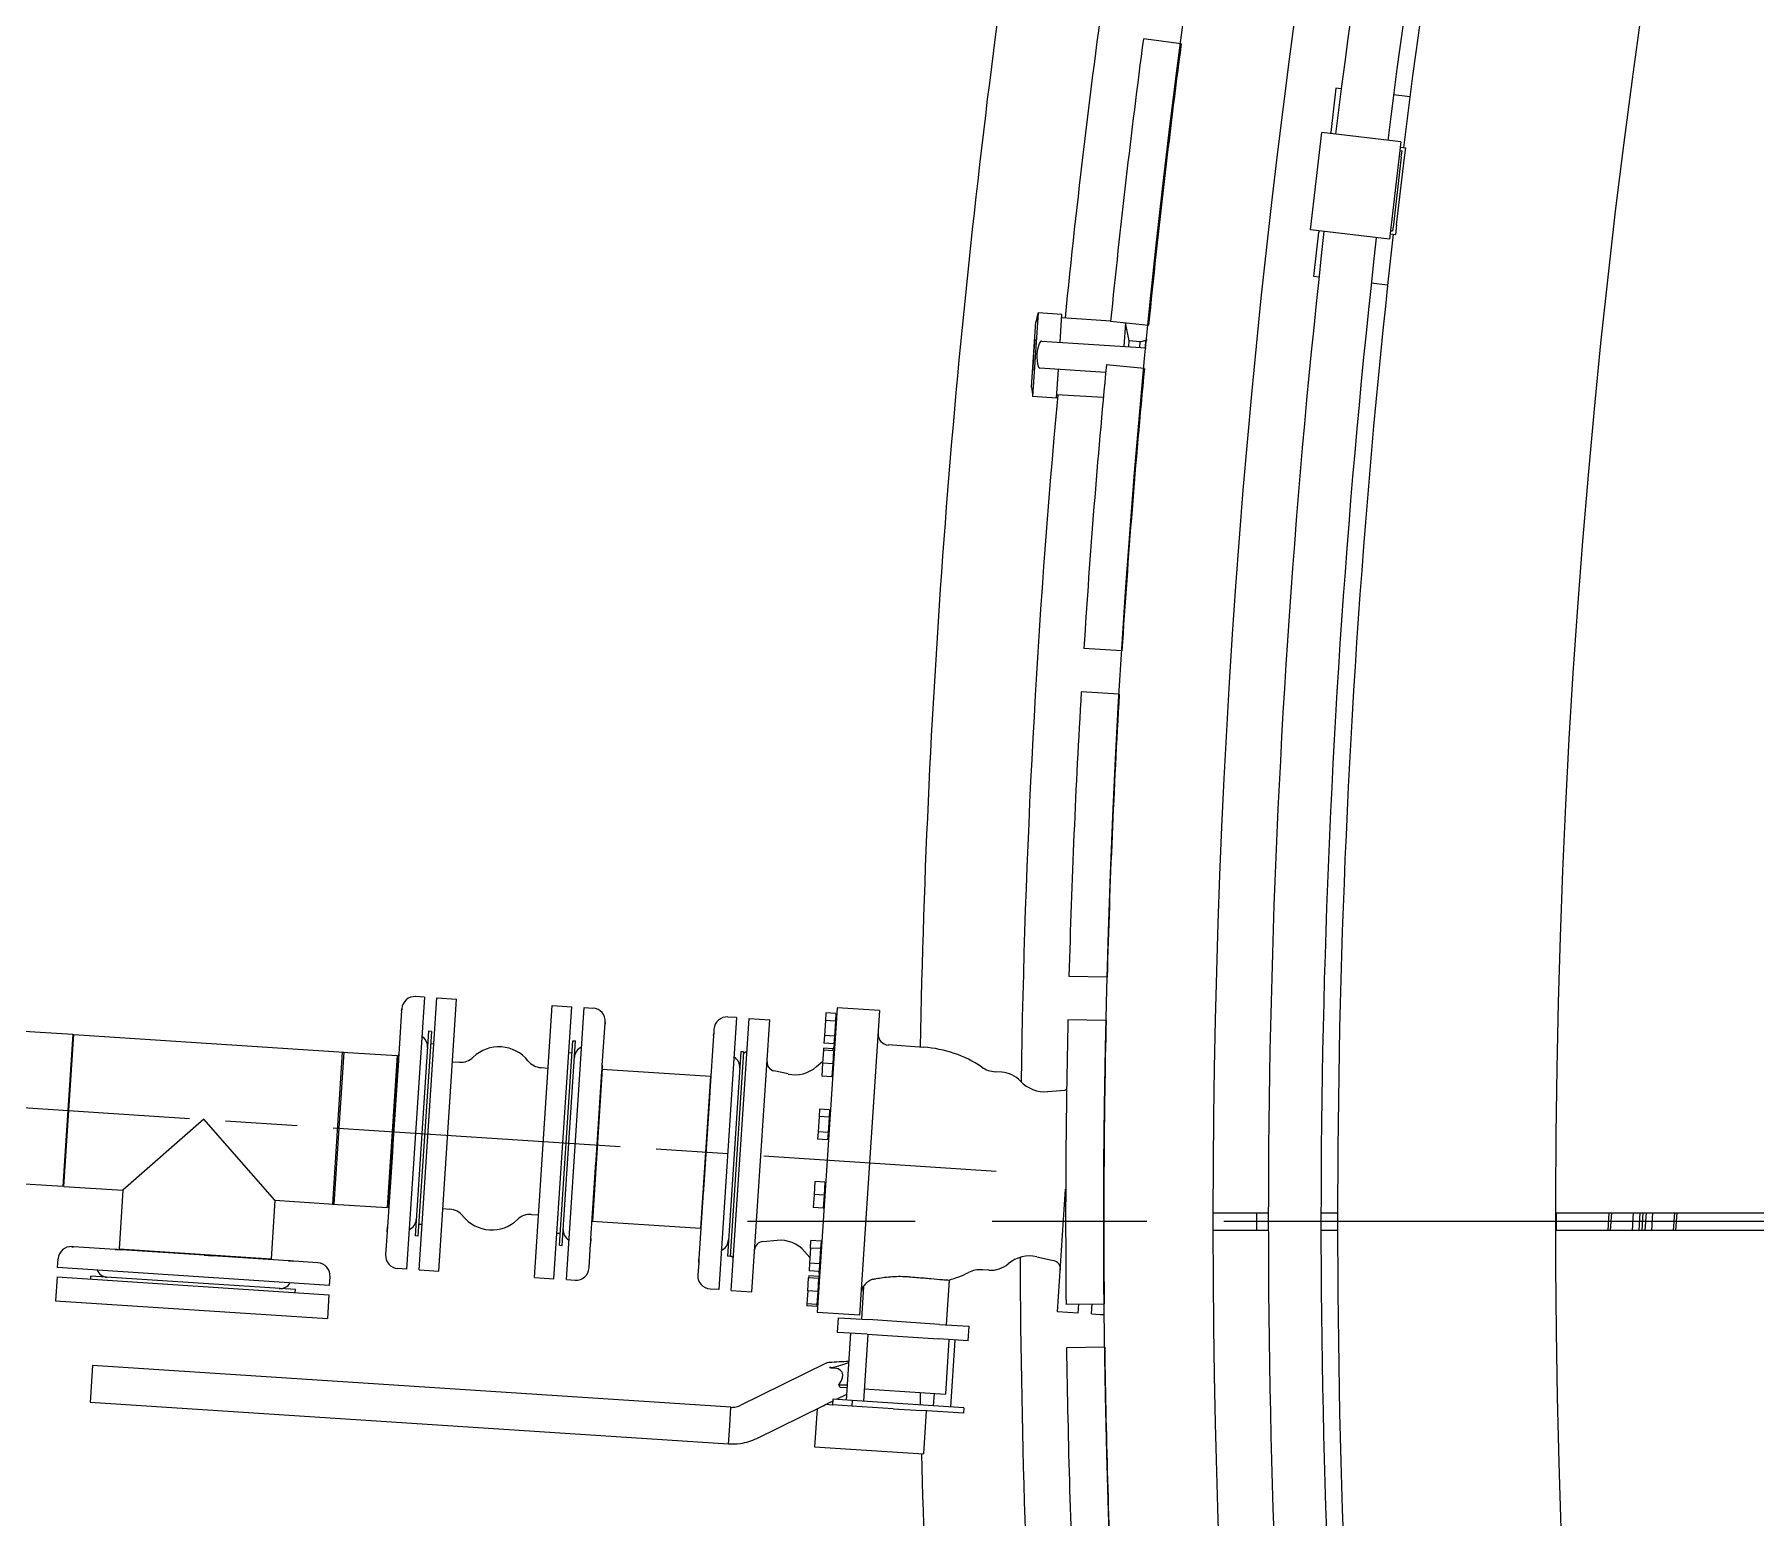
# Model space of a CAD drawing. Header units: millimetres. Extents: x 0 to 100323, y 0 to 59400.
# Drawn here: x 28381 to 29959, y 21944 to 23304 of the extents above; entities that cross this region are included whole.
import ezdxf

# ---------------------------------------------------------------- set-up
doc = ezdxf.new("R2010")
doc.units = ezdxf.units.MM
doc.header["$LTSCALE"] = 100
doc.linetypes.add('CHAIN', pattern=[0.3543, 0.2362, -0.0295, 0.0591, -0.0295])
for name, color, linetype, lineweight in [('Center Mark', 7, 'Continuous', 18), ('Centerline', 7, 'Continuous', 18), ('Visible', 7, 'Continuous', 25)]:
    doc.layers.add(name, color=color, linetype=linetype, lineweight=lineweight)
doc.layers.add('P_Biomass (BM)', color=150, linetype='Continuous', lineweight=18, true_color=0x007fff)

msp = doc.modelspace()

# ---------------------------------------------------------------- linework, layer by layer
at = {"layer": 'Center Mark', "linetype": 'CHAIN', "ltscale": 23.990969}
msp.add_line((46188.4, 22215.6), (29034.6, 22215.6), dxfattribs=at)
at = {"layer": 'Centerline', "linetype": 'CHAIN', "ltscale": 11.173792}
msp.add_line((28259.5, 22327.6), (29262.9, 22261.8), dxfattribs=at)
at = {"layer": 'P_Biomass (BM)'}
for p, q in [((28738.3, 22421.5), (28721.9, 22172)), ((28738.3, 22421.5), (28730.3, 22422)), ((28733.4, 22171.3), (28749.7, 22420.7)), ((28749.7, 22420.7), (28767.7, 22419.6)), ((28751.4, 22170.1), (28767.7, 22419.6)), ((28717.4, 22409.3), (28714.8, 22369.3)), ((28717.4, 22409.3), (28717.5, 22410.3)), ((28717.5, 22410.8), (28717.5, 22410.3)), ((28839.2, 22164.3), (28855.5, 22413.8)), ((28855.5, 22413.8), (28873.5, 22412.6)), ((28857.1, 22163.2), (28873.5, 22412.6)), ((28868.6, 22162.4), (28885, 22411.9)), ((28885, 22411.9), (28892.9, 22411.4)), ((29024.7, 22402.7), (29008.3, 22153.3)), ((29024.7, 22402.7), (29016.7, 22403.2)), ((29116.9, 22411.7), (29098.6, 22132.3)), ((29106.6, 22407), (29106.2, 22400.1)), ((29115.8, 22406.4), (29106.6, 22407)), ((29115.8, 22406.4), (29115.3, 22399.5)), ((29115.6, 22403.5), (29116.4, 22403.5)), ((29155.9, 22409.2), (29116.9, 22411.7)), ((29155.9, 22409.2), (29137.5, 22129.8)), ((28366, 22390.6), (28415.9, 22387.4)), ((28415.9, 22387.4), (28406.7, 22248)), ((28407.7, 22247.9), (28416.8, 22387.3)), ((28416.8, 22387.3), (28664.3, 22371.1)), ((28742.2, 22390.2), (28729.9, 22202.6)), ((28744.7, 22390), (28732.4, 22202.4)), ((28744.7, 22390), (28742.2, 22390.2)), ((28901.5, 22359.1), (28904.1, 22397.4)), ((28904.1, 22398.2), (28904.1, 22398.6)), ((28904.1, 22398.2), (28904.1, 22397.4)), ((29003.5, 22385.9), (29003.7, 22388.1)), ((29003.9, 22392.1), (29003.7, 22388.1)), ((29019.8, 22152.5), (29036.1, 22402)), ((29036.1, 22402), (29055.1, 22400.7)), ((29038.7, 22151.3), (29055.1, 22400.7)), ((29106.2, 22400.1), (29105.3, 22386.2)), ((29115.3, 22399.5), (29106.2, 22400.1)), ((29115.3, 22399.5), (29114.4, 22385.6)), ((28654.2, 22231.7), (28663.3, 22371.1)), ((28664.3, 22371.1), (28655.2, 22231.7)), ((28663.3, 22371.1), (28713.2, 22367.9)), ((28744, 22379), (28747, 22378.8)), ((28862.2, 22193.9), (28874.4, 22381.5)), ((28864.6, 22193.7), (28876.9, 22381.3)), ((28874.4, 22381.5), (28876.9, 22381.3)), ((29003.5, 22385.9), (29000.2, 22335.3)), ((29028.6, 22371.4), (29016.3, 22183.8)), ((29031.1, 22371.2), (29018.8, 22183.6)), ((29031.1, 22371.2), (29028.6, 22371.4)), ((29031, 22370.2), (29034.2, 22371.8)), ((29104.4, 22372.8), (29103.6, 22360.9)), ((29104.5, 22374.7), (29104.4, 22372.8)), ((29113.6, 22372.2), (29104.4, 22372.8)), ((29113.4, 22374.1), (29104.5, 22374.7)), ((29105.3, 22386.2), (29104.8, 22379.3)), ((29114, 22378.7), (29104.8, 22379.3)), ((29114.4, 22385.6), (29105.3, 22386.2)), ((29113.6, 22372.2), (29112.8, 22360.3)), ((29113.5, 22371.2), (29114.3, 22371.2)), ((29114.4, 22385.6), (29114, 22378.7)), ((29114.2, 22381.6), (29115, 22381.5)), ((29196.5, 22375.4), (29163.8, 22377.6)), ((28713.2, 22367.9), (28704.1, 22228.5)), ((28714.2, 22367.8), (28705.1, 22228.4)), ((28714.4, 22363.5), (28709.4, 22286.7)), ((28714.7, 22367.8), (28714.2, 22367.8)), ((28714.4, 22363.5), (28714.8, 22369.3)), ((28763.9, 22362.2), (28770.4, 22361.8)), ((28845.3, 22356.9), (28851.8, 22356.4)), ((28870.7, 22370.7), (28873.7, 22370.5)), ((28892.7, 22216.1), (28901.8, 22355.5)), ((28901.5, 22359.1), (28901.2, 22353.3)), ((28901.3, 22355.5), (29000.6, 22349)), ((28901.3, 22355.5), (28901.8, 22355.5)), ((29098, 22357.8), (29103.7, 22362.8)), ((29103.6, 22360.9), (29102.8, 22348.9)), ((29112.8, 22360.3), (29103.6, 22360.9)), ((29112.8, 22360.3), (29112, 22348.3)), ((28896.2, 22277), (28901.2, 22353.3)), ((29000.6, 22349), (28991.5, 22209.6)), ((29000.6, 22349), (28991.5, 22209.6)), ((29001.1, 22349), (29000.6, 22349)), ((29071.9, 22351), (29058.8, 22353.9)), ((29112, 22348.3), (29102.8, 22348.9)), ((29112.1, 22349.3), (29112.8, 22349.2)), ((29268, 22352.7), (29262, 22353.1)), ((28999.8, 22328.8), (28994.6, 22249.7)), ((28999.8, 22328.8), (29000.2, 22335.3)), ((29310, 22334.8), (29325.7, 22336.3)), ((28536, 22309.5), (28461.7, 22244.4)), ((28601.1, 22235.2), (28536, 22309.5)), ((29100.4, 22311.9), (29099.5, 22298)), ((29100.8, 22318.8), (29100.4, 22311.9)), ((29109.6, 22311.3), (29100.4, 22311.9)), ((29110, 22318.2), (29100.8, 22318.8)), ((29109.6, 22311.3), (29108.7, 22297.4)), ((29110, 22318.2), (29109.6, 22311.3)), ((29109.8, 22315.3), (29110.6, 22315.3)), ((29099.5, 22298), (29099, 22291.1)), ((29108.7, 22297.4), (29099.5, 22298)), ((29108.7, 22297.4), (29108.2, 22290.5)), ((29108.4, 22293.4), (29109.2, 22293.3)), ((28708.9, 22279.4), (28704.4, 22210.7)), ((28708.9, 22279.4), (28709.4, 22286.7)), ((28896.2, 22277), (28895.7, 22269.7)), ((29108.2, 22290.5), (29099, 22291.1)), ((28891.1, 22200.1), (28895.7, 22269.7)), ((28356.8, 22251.2), (28406.7, 22248)), ((28407.7, 22247.9), (28461.7, 22244.4)), ((28994.1, 22242.7), (28994.6, 22249.7)), ((29096.5, 22252.3), (29095.7, 22240.4)), ((29105.7, 22251.7), (29096.5, 22252.3)), ((29105.7, 22251.7), (29104.9, 22239.8)), ((29105.6, 22250.7), (29106.4, 22250.7)), ((29319.1, 22132.9), (29326.5, 22245.3)), ((28461.7, 22244.4), (28458.2, 22190.3)), ((28601.1, 22235.2), (28597.6, 22181.2)), ((28601.1, 22235.2), (28655.2, 22231.7)), ((28654.2, 22231.7), (28704.1, 22228.5)), ((28994.1, 22242.7), (28990.1, 22181.4)), ((29095.7, 22240.4), (29094.9, 22228.4)), ((29104.9, 22239.8), (29095.7, 22240.4)), ((29104.9, 22239.8), (29104.1, 22227.8)), ((28705.6, 22228.4), (28705.1, 22228.4)), ((28733.1, 22213.4), (28736.1, 22213.2)), ((28755.1, 22227.5), (28761.6, 22227.1)), ((28836.4, 22222.1), (28842.9, 22221.7)), ((28892.2, 22216.1), (28991.5, 22209.6)), ((28892.2, 22216.1), (28892.7, 22216.1)), ((29104.1, 22227.8), (29094.9, 22228.4)), ((29104.2, 22228.8), (29105, 22228.7)), ((28704.1, 22206.2), (28702.7, 22185.3)), ((28704.1, 22206.2), (28704.4, 22210.7)), ((28732.4, 22202.4), (28729.9, 22202.6)), ((28859.9, 22205.1), (28862.9, 22204.9)), ((28891.1, 22200.1), (28890.8, 22195.5)), ((28992, 22209.6), (28991.5, 22209.6)), ((29061.9, 22198.3), (29048.6, 22197.2)), ((29092.5, 22191.4), (29092.9, 22198.3)), ((29102.1, 22197.7), (29092.9, 22198.3)), ((29102.1, 22197.7), (29101.7, 22190.8)), ((28415.5, 22192.6), (28415.1, 22192.6)), ((28415.5, 22192.6), (28416.3, 22192.6)), ((28454.7, 22190.1), (28416.3, 22192.6)), ((28454.7, 22190.1), (28460.4, 22189.7)), ((28597.6, 22181.2), (28458.2, 22190.3)), ((28597.6, 22181.2), (28458.2, 22190.3)), ((28458.2, 22189.8), (28458.2, 22190.3)), ((28536.7, 22184.7), (28460.4, 22189.7)), ((28536.7, 22184.7), (28544, 22184.2)), ((28613.6, 22179.6), (28544, 22184.2)), ((28862.2, 22193.9), (28864.6, 22193.7)), ((28889.3, 22173.1), (28890.8, 22195.5)), ((29018.8, 22183.6), (29016.3, 22183.8)), ((29018.9, 22184.6), (29021.8, 22182.7)), ((29086.9, 22188.2), (29091.9, 22182.6)), ((29092.5, 22191.4), (29091.6, 22177.5)), ((29101.7, 22190.8), (29092.5, 22191.4)), ((29101.7, 22190.8), (29100.8, 22176.9)), ((29101.9, 22194.8), (29102.7, 22194.8)), ((29300.1, 22183.3), (29315.5, 22179.8)), ((28401.8, 22173.5), (28402.4, 22181.5)), ((28651.3, 22157.1), (28401.8, 22173.5)), ((28597.6, 22180.7), (28597.6, 22181.2)), ((28613.6, 22179.6), (28618.2, 22179.3)), ((28640.6, 22177.9), (28618.2, 22179.3)), ((28721.9, 22172), (28713.9, 22172.6)), ((28733.4, 22171.3), (28751.4, 22170.1)), ((28989.9, 22178), (28989.1, 22166.5)), ((28989.9, 22178), (28990.1, 22181.4)), ((29090.8, 22166), (29090.7, 22164.1)), ((29100, 22165.4), (29090.8, 22166)), ((29091.6, 22177.5), (29091.1, 22170.6)), ((29100.3, 22170), (29091.1, 22170.6)), ((29100.8, 22176.9), (29091.6, 22177.5)), ((29100.8, 22176.9), (29100.3, 22170)), ((29100.5, 22172.9), (29101.3, 22172.8)), ((29256.1, 22171.1), (29250.1, 22171.5)), ((28401.3, 22165), (28399.8, 22143)), ((28401.3, 22165), (28650.7, 22148.6)), ((28432.2, 22163), (28432.4, 22165.5)), ((28620, 22153.2), (28432.4, 22165.5)), ((28619.8, 22150.7), (28620, 22153.2)), ((28651.3, 22157.1), (28651.8, 22165.1)), ((28839.2, 22164.3), (28857.1, 22163.2)), ((28868.6, 22162.4), (28876.6, 22161.9)), ((29008.3, 22153.3), (29000.3, 22153.8)), ((29019.8, 22152.5), (29038.7, 22151.3)), ((29089.9, 22152.2), (29089.1, 22140.2)), ((29089.9, 22152.2), (29090.7, 22164.1)), ((29099.1, 22151.6), (29089.9, 22152.2)), ((29099.9, 22163.5), (29090.7, 22164.1)), ((29099.1, 22151.6), (29098.3, 22139.6)), ((29099.9, 22163.5), (29099.1, 22151.6)), ((29099.8, 22162.5), (29100.6, 22162.5)), ((29100, 22165.4), (29099.9, 22163.5)), ((29141, 22156.2), (29139.1, 22126.1)), ((29219.6, 22162), (29216.9, 22121)), ((28399.8, 22143), (28649.3, 22126.7)), ((28650.7, 22148.6), (28649.3, 22126.7)), ((29089.1, 22140.2), (29089, 22138.3)), ((29098.2, 22137.7), (29089, 22138.3)), ((29098.3, 22139.6), (29089.1, 22140.2)), ((29098.3, 22139.6), (29098.2, 22137.7)), ((29098.4, 22140.6), (29099.2, 22140.5)), ((29338.1, 22131.6), (29338.7, 22140.1)), ((29137.5, 22129.8), (29098.6, 22132.3)), ((29117.2, 22114), (29118.1, 22127.5)), ((29118.1, 22127.5), (29145.3, 22125.7)), ((29210.7, 22121.4), (29145.3, 22125.7)), ((29210.7, 22121.4), (29237.9, 22119.7)), ((29237, 22106.2), (29237.9, 22119.7)), ((29338.1, 22131.6), (29319.1, 22132.9)), ((29144.4, 22112.3), (29117.2, 22114)), ((29129.1, 22113.3), (29125.1, 22051.9)), ((29145.1, 22112.2), (29141.1, 22050.9)), ((29144.4, 22112.3), (29209.8, 22108)), ((29237, 22106.2), (29209.8, 22108)), ((29219.5, 22107.3), (29216.2, 22057.4)), ((29225, 22107), (29221, 22045.6)), ((28433.8, 22083.7), (28431.6, 22049.8)), ((29019.5, 22045.3), (28433.8, 22083.7)), ((29106.7, 22085.8), (29027.9, 22047)), ((29110.7, 22081.4), (29110.2, 22082.4)), ((29125.5, 22057.2), (29116, 22052.5)), ((29119, 22064.6), (29118.4, 22065.9)), ((29119.4, 22063.8), (29119, 22064.6)), ((29119.4, 22063.8), (29125.9, 22063.4)), ((29141.8, 22062.3), (29216.2, 22057.4)), ((29205.8, 22058.1), (29205.1, 22046.7)), ((29017.3, 22011.4), (28431.6, 22049.8)), ((29018.4, 22028.3), (29019.5, 22045.3)), ((29104.5, 22046.8), (29042.9, 22016.5)), ((29098.5, 22043.9), (29096.2, 22009.2)), ((29106.4, 22048.1), (29112.7, 22047.7)), ((29112.9, 22051), (29107, 22048.1)), ((29113, 22052.7), (29112.7, 22047.7)), ((29130.3, 22046.5), (29112.7, 22047.7)), ((29130.6, 22051.5), (29113, 22052.7)), ((29130.6, 22051.5), (29130.3, 22046.5)), ((29168.4, 22044), (29130.3, 22046.5)), ((29233.1, 22044.8), (29130.6, 22051.5)), ((29168.4, 22044), (29194.7, 22042.3)), ((29232.8, 22039.8), (29194.7, 22042.3)), ((29198.7, 22042.1), (29196.2, 22002.6)), ((29233.1, 22044.8), (29232.8, 22039.8)), ((29017.3, 22011.4), (29018.4, 22028.3)), ((29096.2, 22009.2), (29196.2, 22002.6))]:
    msp.add_line(p, q, dxfattribs=at)
for centre, radius, start, end in [((28729.5, 22410), 12, 86.2494, 176.2494), ((28892.2, 22399.4), 12, 356.2494, 86.2494), ((29015.9, 22391.3), 12, 86.2494, 176.2494), ((29164.5, 22387.5), 10, 176.2494, 266.2494), ((28730.3, 22375.9), 11, 356.2494, 59.2137), ((28806.7, 22341.8), 34.1, 38.7504, 133.7484), ((28886.9, 22365.6), 11, 113.2851, 176.2494), ((29094.9, 22381.7), 20, 332.0841, 356.2494), ((29189.4, 22267.7), 108, 56.0935, 86.2494), ((28771.5, 22378.5), 16.8, 266.2494, 313.7484), ((28846.4, 22373.6), 16.8, 218.7504, 266.2494), ((29016.7, 22357.1), 11, 356.2494, 59.2137), ((29060.6, 22361.7), 8, 176.2494, 257.7186), ((29078.3, 22380.3), 30, 257.7186, 311.2494), ((29263.6, 22378), 25, 236.0935, 266.2494), ((29266.4, 22327.7), 25, 42.154, 86.2494), ((29307.2, 22364.7), 30, 222.154, 275.4438), ((29325, 22344.3), 8, 275.4438, 287.1554), ((28719.9, 22218.3), 11, 293.2851, 356.2494), ((28760.5, 22210.3), 16.8, 38.7504, 86.2494), ((28800.2, 22242.1), 34.1, 218.7504, 313.7484), ((28835.3, 22205.4), 16.8, 86.2494, 133.7484), ((28876.6, 22208), 11, 176.2494, 239.2137), ((29006.3, 22199.5), 11, 293.2851, 356.2494), ((29064.4, 22168.5), 30, 41.2494, 94.7802), ((28414.3, 22180.7), 12, 86.2494, 176.2494), ((28714.7, 22184.5), 12, 176.2494, 266.2494), ((29049.2, 22189.3), 8, 94.7802, 176.2494), ((29293.3, 22154.1), 30, 77.055, 130.3448), ((28448.1, 22175.5), 11, 203.2851, 266.2494), ((28639.8, 22165.9), 12, 356.2494, 86.2494), ((28877.4, 22173.9), 12, 266.2494, 356.2494), ((29001.1, 22165.8), 12, 176.2494, 266.2494), ((29080.7, 22165), 20, 356.2494, 14.7038), ((29189.3, 22265.7), 108, 286.2843, 296.4053), ((29248.4, 22146.5), 25, 86.2494, 116.4053), ((29257.7, 22196), 25, 266.2494, 310.3448), ((29313.7, 22172), 8, 356.2494, 77.055), ((28605.7, 22165.1), 11, 266.2494, 329.2137), ((29148.9, 22150.1), 10, 141.8379, 176.2494)]:
    msp.add_arc(centre, radius, start, end, dxfattribs=at)
msp.add_ellipse((29073.6, 22050.5), major_axis=(47.7, 27.2), ratio=0.30407, start_param=5.72281, end_param=6.806348, dxfattribs=at)
for points, knots in [([(28717.5, 22410.3), (28717.5, 22410.3), (28717.5, 22410.3), (28717.5, 22410.5), (28717.5, 22410.7), (28717.5, 22410.6), (28717.5, 22410.4), (28717.5, 22409.9), (28717.5, 22409.6), (28717.4, 22409.3)], [-2.3553859, -2.3553859, -2.3553859, -2.3553859, -2.3490312, -2.3490312, -2.0439715, -2.0439715, -1.7543596, -1.7543596, -1.56067, -1.56067, -1.56067, -1.56067]), ([(28904.1, 22397.4), (28904.1, 22397.4), (28904.1, 22397.5), (28904.1, 22398), (28904.1, 22398.3), (28904.1, 22398.7), (28904.1, 22398.7), (28904.1, 22398.6), (28904.1, 22398.4), (28904.1, 22398.2)], [-2.3553852, -2.3553852, -2.3553852, -2.3553852, -2.3488819, -2.3488819, -2.0438878, -2.0438878, -1.7543331, -1.7543331, -1.56067, -1.56067, -1.56067, -1.56067]), ([(29003.7, 22388.1), (29003.7, 22388.1), (29003.7, 22388.1), (29003.7, 22388.2), (29003.7, 22388.2), (29003.7, 22387.8), (29003.6, 22387.5), (29003.6, 22386.7), (29003.5, 22386.3), (29003.5, 22385.9)], [-2.3553859, -2.3553859, -2.3553859, -2.3553859, -2.3490312, -2.3490312, -2.0439715, -2.0439715, -1.7543596, -1.7543596, -1.56067, -1.56067, -1.56067, -1.56067]), ([(28714.8, 22369.3), (28714.8, 22369.3), (28714.8, 22369.3), (28714.8, 22368.9), (28714.8, 22368.3), (28714.7, 22366.9), (28714.6, 22366.1), (28714.5, 22364.7), (28714.5, 22364.1), (28714.4, 22363.5)], [-2.3553852, -2.3553852, -2.3553852, -2.3553852, -2.3488819, -2.3488819, -2.0438878, -2.0438878, -1.7543331, -1.7543331, -1.56067, -1.56067, -1.56067, -1.56067]), ([(28901.2, 22353.3), (28901.2, 22353.3), (28901.2, 22353.4), (28901.2, 22354.3), (28901.3, 22355.2), (28901.4, 22356.8), (28901.4, 22357.5), (28901.5, 22358.4), (28901.5, 22358.8), (28901.5, 22359.1)], [-2.3553859, -2.3553859, -2.3553859, -2.3553859, -2.3490312, -2.3490312, -2.0439715, -2.0439715, -1.7543596, -1.7543596, -1.56067, -1.56067, -1.56067, -1.56067]), ([(29000.2, 22335.3), (29000.2, 22335.3), (29000.2, 22335.2), (29000.2, 22334.6), (29000.1, 22333.9), (29000, 22332.3), (29000, 22331.5), (28999.9, 22330), (28999.8, 22329.4), (28999.8, 22328.8)], [-2.3553852, -2.3553852, -2.3553852, -2.3553852, -2.3488819, -2.3488819, -2.0438878, -2.0438878, -1.7543331, -1.7543331, -1.56067, -1.56067, -1.56067, -1.56067]), ([(28709.4, 22286.7), (28709.4, 22286.3), (28709.4, 22286), (28709.3, 22284.5), (28709.2, 22283.4), (28709.1, 22281.2), (28709, 22280.3), (28708.9, 22279.4)], [-3.6196991, -3.6196991, -3.6196991, -3.6196991, -3.4825914, -3.4825914, -3.0417403, -3.0417403, -2.6426685, -2.6426685, -2.6426685, -2.6426685]), ([(28895.7, 22269.7), (28895.7, 22269.7), (28895.7, 22269.7), (28895.7, 22270.6), (28895.8, 22271.5), (28895.9, 22273.3), (28896, 22274.3), (28896.1, 22275.8), (28896.1, 22276.4), (28896.2, 22277)], [-2.3553852, -2.3553852, -2.3553852, -2.3553852, -2.3488819, -2.3488819, -2.0438878, -2.0438878, -1.7543331, -1.7543331, -1.56067, -1.56067, -1.56067, -1.56067]), ([(28994.6, 22249.7), (28994.6, 22249.6), (28994.6, 22249.6), (28994.5, 22248.6), (28994.5, 22247.7), (28994.4, 22245.8), (28994.3, 22244.9), (28994.2, 22243.6), (28994.2, 22243.1), (28994.1, 22242.7)], [-2.3553859, -2.3553859, -2.3553859, -2.3553859, -2.3490312, -2.3490312, -2.0439715, -2.0439715, -1.7543596, -1.7543596, -1.56067, -1.56067, -1.56067, -1.56067]), ([(28704.4, 22210.7), (28704.4, 22210.7), (28704.4, 22210.7), (28704.4, 22209.8), (28704.3, 22209), (28704.2, 22207.7), (28704.2, 22207.2), (28704.1, 22206.6), (28704.1, 22206.4), (28704.1, 22206.2)], [-2.3553852, -2.3553852, -2.3553852, -2.3553852, -2.3488819, -2.3488819, -2.0438878, -2.0438878, -1.7543331, -1.7543331, -1.56067, -1.56067, -1.56067, -1.56067]), ([(28890.8, 22195.5), (28890.8, 22195.6), (28890.8, 22195.7), (28890.8, 22196.2), (28890.9, 22196.8), (28891, 22198.3), (28891.1, 22199.2), (28891.1, 22200.1)], [-3.6196991, -3.6196991, -3.6196991, -3.6196991, -3.4825914, -3.4825914, -3.0417403, -3.0417403, -2.6426685, -2.6426685, -2.6426685, -2.6426685]), ([(28416.3, 22192.6), (28416.3, 22192.6), (28416.3, 22192.6), (28415.7, 22192.6), (28415.4, 22192.6), (28415, 22192.6), (28415, 22192.6), (28415.1, 22192.6), (28415.3, 22192.6), (28415.5, 22192.6)], [-2.3553852, -2.3553852, -2.3553852, -2.3553852, -2.3488819, -2.3488819, -2.0438878, -2.0438878, -1.7543331, -1.7543331, -1.56067, -1.56067, -1.56067, -1.56067]), ([(28460.4, 22189.7), (28460.4, 22189.7), (28460.3, 22189.7), (28459.4, 22189.7), (28458.5, 22189.8), (28456.9, 22189.9), (28456.2, 22189.9), (28455.3, 22190), (28454.9, 22190), (28454.7, 22190.1)], [-2.3553859, -2.3553859, -2.3553859, -2.3553859, -2.3490312, -2.3490312, -2.0439715, -2.0439715, -1.7543596, -1.7543596, -1.56067, -1.56067, -1.56067, -1.56067]), ([(28544, 22184.2), (28544, 22184.2), (28544, 22184.2), (28543.1, 22184.2), (28542.2, 22184.3), (28540.4, 22184.4), (28539.4, 22184.5), (28537.9, 22184.6), (28537.3, 22184.6), (28536.7, 22184.7)], [-2.3553852, -2.3553852, -2.3553852, -2.3553852, -2.3488819, -2.3488819, -2.0438878, -2.0438878, -1.7543331, -1.7543331, -1.56067, -1.56067, -1.56067, -1.56067]), ([(28618.2, 22179.3), (28618.2, 22179.3), (28618.2, 22179.3), (28618, 22179.3), (28617.6, 22179.4), (28616.5, 22179.4), (28615.9, 22179.5), (28614.7, 22179.6), (28614.2, 22179.6), (28613.6, 22179.6)], [-2.3553859, -2.3553859, -2.3553859, -2.3553859, -2.3490312, -2.3490312, -2.0439715, -2.0439715, -1.7543596, -1.7543596, -1.56067, -1.56067, -1.56067, -1.56067]), ([(28990.1, 22181.4), (28990.1, 22181.4), (28990.1, 22181.4), (28990.1, 22180.6), (28990, 22179.9), (28990, 22178.9), (28989.9, 22178.5), (28989.9, 22178.1), (28989.9, 22178), (28989.9, 22178)], [-2.3553852, -2.3553852, -2.3553852, -2.3553852, -2.3488819, -2.3488819, -2.0438878, -2.0438878, -1.7543331, -1.7543331, -1.56067, -1.56067, -1.56067, -1.56067]), ([(29149.7, 22162.7), (29149, 22162.5), (29148.3, 22162.3), (29144.6, 22160.6), (29142.6, 22158.4), (29141.4, 22156.8), (29141.2, 22156.5), (29141.1, 22156.3), (29141.1, 22156.3), (29141, 22156.2), (29141, 22156.2), (29141, 22156.2), (29141, 22156.2), (29141, 22156.2)], [4.903729, 4.903729, 4.903729, 4.903729, 5.267449, 5.267449, 6.756727, 6.756727, 7.180648, 7.180648, 7.309233, 7.309233, 7.389953, 7.389953, 7.401958, 7.401958, 7.401958, 7.401958]), ([(29149.7, 22162.7), (29150.7, 22162.9), (29151.8, 22163.1), (29154.7, 22163.7), (29156.7, 22164), (29161, 22164.6), (29163.3, 22164.9), (29168.1, 22165.3), (29170.6, 22165.4), (29175.7, 22165.5), (29178.2, 22165.4), (29180.7, 22165.2), (29181.4, 22165.2), (29182, 22165.1), (29182.7, 22165.1)], [-3.445671, -3.445671, -3.445671, -3.445671, -2.967773, -2.967773, -2.22583, -2.22583, -1.483887, -1.483887, -0.741943, -0.741943, 0, 0, 0, 0.19854, 0.19854, 0.19854, 0.19854]), ([(29182.7, 22165.1), (29185.1, 22164.9), (29187.5, 22164.7), (29194.5, 22164.1), (29198.9, 22163.7), (29207.1, 22163), (29210.7, 22162.7), (29215.5, 22162.3), (29217.1, 22162.2), (29218.9, 22162), (29219.4, 22162), (29219.6, 22162), (29219.6, 22162), (29219.6, 22162)], [-11.882369, -11.882369, -11.882369, -11.882369, -11.147748, -11.147748, -9.71082, -9.71082, -8.156645, -8.156645, -7.011565, -7.011565, -6.167766, -6.167766, -5.94155, -5.94155, -5.94155, -5.94155]), ([(29106.7, 22085.8), (29107.5, 22086.2), (29108.3, 22086.5), (29109.4, 22086.6), (29109.6, 22086.6), (29109.8, 22086.7)], [0, 0, 0, 0, 0.2566788, 0.2566788, 0.3195223, 0.3195223, 0.3195223, 0.3195223]), ([(29127.4, 22086.1), (29126.8, 22085.9), (29126.2, 22085.7), (29121.3, 22084), (29118.4, 22083.1), (29114.2, 22082), (29112.5, 22081.7), (29110.7, 22081.4)], [-2.024554, -2.024554, -2.024554, -2.024554, -1.914925, -1.914925, -1.093302, -1.093302, -0.514944, -0.514944, -0.514944, -0.514944]), ([(29019.5, 22045.3), (29020.7, 22045.2), (29021.9, 22045.3), (29024.8, 22045.7), (29026.4, 22046.2), (29027.9, 22047)], [0, 0, 0, 0, 0.3630137, 0.3630137, 0.8622474, 0.8622474, 0.8622474, 0.8622474]), ([(29042.9, 22016.5), (29038.2, 22014.2), (29033.1, 22012.6), (29024.4, 22011.4), (29020.8, 22011.3), (29017.3, 22011.4)], [0, 0, 0, 0, 1.575715, 1.575715, 2.6339, 2.6339, 2.6339, 2.6339])]:
    msp.add_open_spline(points, degree=3, knots=knots, dxfattribs=at)
for points in [[(29109.8, 22086.7), (29115.7, 22087), (29121.6, 22087.3), (29127.5, 22087.7)], [(29109.8, 22086.7), (29109.8, 22086.7), (29109.8, 22086.7), (29109.8, 22086.7)], [(29118.4, 22065.9), (29120.6, 22065.9), (29122.8, 22066), (29126.1, 22066)], [(29104.5, 22046.8), (29105.1, 22047.1), (29105.8, 22047.6), (29106.4, 22048.1)]]:
    msp.add_open_spline(points, degree=3, dxfattribs=at)
at = {"layer": 'Visible'}
for p, q in [((29432.5, 23295.8), (29397.8, 23300.4)), ((29574.4, 23255.2), (29569.6, 23214.5)), ((29579.2, 23254.6), (29574.4, 23255.2)), ((29642.3, 23247.2), (29627.2, 23248.9)), ((29551, 23125.1), (29561.6, 23214.4)), ((29634.1, 23205.8), (29561.6, 23214.4)), ((29569.6, 23214.5), (29569.5, 23213.5)), ((29634.1, 23205.8), (29623.5, 23116.5)), ((29633.1, 23197.9), (29635.1, 23197.7)), ((29633.5, 23200.9), (29638.4, 23200.3)), ((29634.4, 23191.7), (29635.1, 23197.7)), ((29637.4, 23191.4), (29638.4, 23200.3)), ((29634.4, 23191.7), (29627.1, 23130.1)), ((29630.1, 23129.8), (29637.4, 23191.4)), ((29627.1, 23130.1), (29626.4, 23124.2)), ((29630.1, 23129.8), (29629, 23120.8)), ((29623.5, 23116.5), (29551, 23125.1)), ((29554, 23082.4), (29558.8, 23123.1)), ((29558.9, 23124.1), (29558.8, 23123.1)), ((29624.1, 23121.4), (29629, 23120.8)), ((29624.4, 23124.4), (29626.4, 23124.2)), ((29558.8, 23081.8), (29554, 23082.4)), ((29621.8, 23074.4), (29606.7, 23076.2)), ((29295.3, 22980.8), (29299.2, 23040.7)), ((29301.2, 23049), (29296.2, 22972.2)), ((29323.1, 23047.6), (29301.2, 23049)), ((29321.5, 23022.1), (29323.1, 23047.6)), ((29367.9, 23041.3), (29322.9, 23044.6)), ((29367.7, 23041.3), (29402.5, 23037.9)), ((29381.4, 23039.9), (29380, 23018.3)), ((29384.8, 23023.3), (29381.5, 23039.9)), ((29304.5, 23023.2), (29400.5, 23017)), ((29384.4, 23018), (29384.8, 23023.3)), ((29394.9, 23022.6), (29384.8, 23023.3)), ((29394.5, 23017.3), (29394.9, 23022.6)), ((29394.9, 23022.6), (29400.1, 23024.1)), ((29399.7, 23017), (29400.1, 23024.1)), ((29401.2, 23024.1), (29400.1, 23024.1)), ((29363.1, 22994.3), (29302.9, 22998.3)), ((29318.1, 22970.8), (29319.8, 22997.2)), ((29398.6, 22998.1), (29363.8, 23001.5)), ((29318.1, 22970.8), (29296.2, 22972.2)), ((29361, 22971.3), (29318.3, 22973.8)), ((29343.2, 22741.4), (29378.1, 22739.3)), ((29375.6, 22699.3), (29340.7, 22701.5)), ((29329.5, 22440.8), (29364.5, 22440)), ((29363.5, 22400), (29328.5, 22400.8)), ((29461.5, 22223.6), (29512.3, 22223.6)), ((29560.6, 22223.6), (29575.9, 22223.6)), ((29776.4, 22223.6), (37179.6, 22223.6)), ((29824.1, 22207.6), (29825.2, 22223.6)), ((29827.2, 22223.6), (29826.1, 22207.6)), ((29847.2, 22223.6), (29846.2, 22207.6)), ((29853.2, 22223.6), (29852.2, 22207.6)), ((29855.2, 22207.6), (29856.2, 22223.6)), ((29858.2, 22207.6), (29859.2, 22223.6)), ((29864.2, 22207.6), (29865.2, 22223.6)), ((29884.2, 22207.6), (29885.3, 22223.6)), ((29886.2, 22207.6), (29887.3, 22223.6)), ((29886.2, 22207.6), (29887.3, 22223.6)), ((29512.3, 22207.6), (29461.5, 22207.6)), ((29575.9, 22207.6), (29560.6, 22207.6)), ((37179.6, 22207.6), (29776.4, 22207.6)), ((29326.8, 22139.9), (29361.8, 22140.3)), ((29350.1, 22130.9), (29350.7, 22140.2)), ((29350.1, 22130.9), (29358.1, 22130.3)), ((29362.3, 22100.4), (29327.3, 22099.9))]:
    msp.add_line(p, q, dxfattribs=at)
msp.add_circle((37611.5, 22215.6), 8250, dxfattribs=at)
for centre, radius, start, end in [((37611.5, 22215.6), 8420, 189.63897, 170.21174), ((37611.5, 22215.6), 8326.9, 263.58269, 170.80482), ((37611.5, 22215.6), 8150, 160.05624, 179.94376), ((37611.5, 22215.6), 8099.1, 162.90474, 172.92659), ((37611.5, 22215.6), 8050.8, 162.90665, 172.92468), ((37611.5, 22215.6), 8326.9, 172.04371, 174.28802), ((37611.5, 22215.6), 8420, 172.36426, 178.91099), ((37611.5, 22215.6), 8285, 172.4763, 174.2806), ((37611.5, 22215.6), 8250, 172.47689, 174.28001), ((37611.5, 22215.6), 8099.1, 173.56328, 183.58513), ((37611.5, 22215.6), 8050.8, 173.56519, 183.58322), ((29494.6, 22997.8), 200, 165.1588, 167.6225), ((29895.8, 22971.5), 600, 174.8966, 177.6022), ((29330.7, 23009), 30.7, 154.1532, 198.3456), ((29304.4, 23021.7), 1.5, 86.2494, 154.1532), ((29303, 22999.8), 1.5, 198.3456, 266.2494), ((37611.5, 22215.6), 8285, 174.55723, 176.36153), ((37611.5, 22215.6), 8250, 174.55781, 176.36094), ((37611.5, 22215.6), 8326.9, 174.77646, 179.11769), ((29494.6, 22997.8), 200, 184.8763, 187.3399), ((37611.5, 22215.6), 8285, 176.63815, 178.44245), ((37611.5, 22215.6), 8250, 176.63874, 178.44186), ((37611.5, 22215.6), 8285, 178.71908, 180.52338), ((37611.5, 22215.6), 8250, 178.71966, 180.52279), ((37611.5, 22215.6), 8150, 179.94376, 180.05624), ((37597.5, 22215.6), 8096, 179.94338, 180.05662), ((37597.5, 22215.6), 8096, 179.94338, 180.05662), ((37611.5, 22215.6), 8150, 180.05624, 199.94376), ((37611.5, 22215.6), 8326.9, 180.22576, 187.28009), ((29358.8, 22142.3), 12, 266.2494, 284.7321), ((37611.5, 22215.6), 8285, 180.8, 182.6043), ((37611.5, 22215.6), 8250, 180.80059, 182.60371), ((37611.5, 22215.6), 8420, 181.066, 181.14454), ((37611.5, 22215.6), 8420, 181.44853, 187.10832)]:
    msp.add_arc(centre, radius, start, end, dxfattribs=at)
for centre, major_axis, start_param, end_param in [((37604.1, 22216.8), (1274.5, 7926.4), 1.431147, 1.607381), ((37604.1, 22216.8), (1242.7, 7729), 1.533505, 2.518931), ((37604.1, 22216.8), (1274.5, 7926.4), 1.617346, 1.793577), ((37604.2, 22216.8), (1242.7, 7728.4), 1.72935, 1.731394)]:
    msp.add_ellipse(centre, major_axis=major_axis, ratio=0.999999, start_param=start_param, end_param=end_param, dxfattribs=at)

doc.saveas('drawing.dxf')
